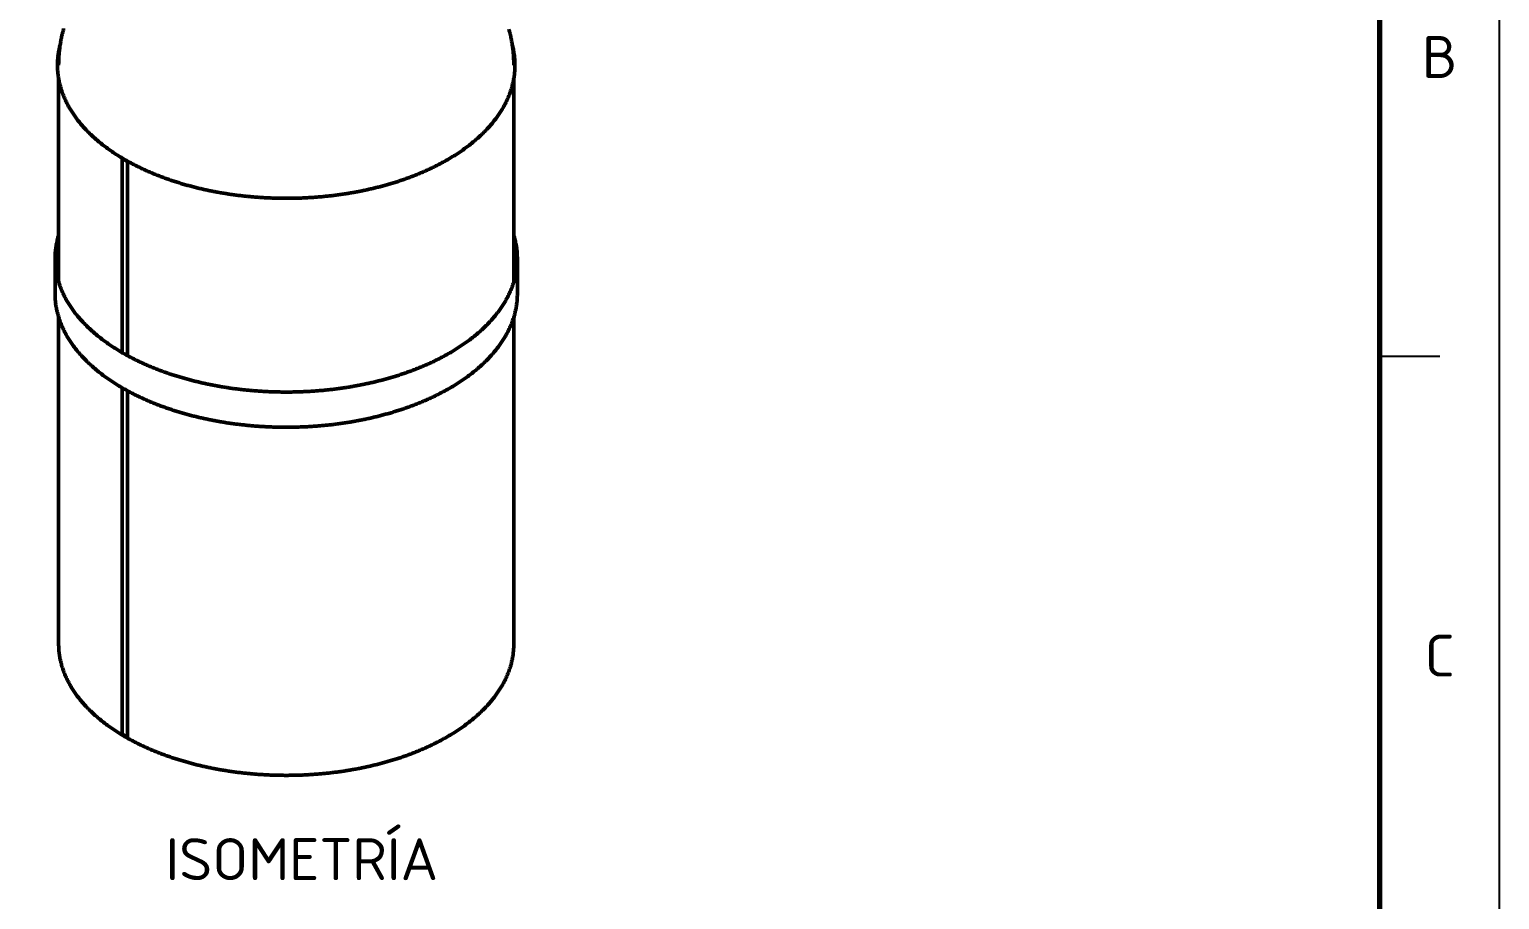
# Model space of a CAD drawing. Header units: millimetres. Extents: x 0 to 420, y 0 to 297.
# Drawn here: x 297.2 to 420, y 153.1 to 225.8 of the extents above; entities that cross this region are included whole.
import ezdxf
from ezdxf.enums import TextEntityAlignment as Align

# ---------------------------------------------------------------- set-up
doc = ezdxf.new("R2010")
doc.units = ezdxf.units.MM
for name, color, linetype, lineweight in [('01-VISIBLE', 7, 'CONTINUOUS', 50), ('06-TEXTO', 7, 'CONTINUOUS', 25), ('07-RECUADRO', 7, 'CONTINUOUS', 70), ('08-FINA', 5, 'CONTINUOUS', 25)]:
    doc.layers.add(name, color=color, linetype=linetype, lineweight=lineweight)
doc.styles.add('ISO3098', font='isocpeur.ttf')

msp = doc.modelspace()

# ---------------------------------------------------------------- linework, layer by layer
at = {"layer": '01-VISIBLE'}
for p, q in [((299.69, 204.699), (299.69, 221.668)), ((337.69, 204.699), (337.69, 221.668)), ((305.001, 214.984), (305.425, 214.739)), ((305.001, 198.801), (305.001, 214.984)), ((305.425, 198.562), (305.425, 214.739)), ((299.39, 203.717), (299.39, 206.656)), ((337.99, 203.717), (337.99, 206.656)), ((299.69, 174.47), (299.69, 201.759)), ((337.69, 174.47), (337.69, 201.759)), ((305.001, 166.974), (305.001, 195.862)), ((305.425, 166.729), (305.425, 195.623)), ((305.001, 166.974), (305.425, 166.729))]:
    msp.add_line(p, q, dxfattribs=at)
for points in [[(300.108, 225.874), (300.082, 225.777), (300.057, 225.68), (300.032, 225.583), (300.009, 225.486), (299.986, 225.388), (299.964, 225.291), (299.942, 225.193), (299.922, 225.095), (299.902, 224.996), (299.884, 224.898), (299.866, 224.799), (299.849, 224.701), (299.833, 224.602), (299.817, 224.503), (299.803, 224.404), (299.789, 224.304), (299.777, 224.205), (299.765, 224.106), (299.754, 224.006), (299.744, 223.906), (299.734, 223.807), (299.726, 223.707), (299.719, 223.607), (299.712, 223.507), (299.706, 223.407), (299.701, 223.307), (299.698, 223.207), (299.694, 223.107), (299.692, 223.007), (299.691, 222.906), (299.69, 222.806)], [(337.69, 222.806), (337.69, 222.908), (337.689, 223.009), (337.686, 223.11), (337.683, 223.212), (337.679, 223.313), (337.674, 223.414), (337.668, 223.515), (337.662, 223.616), (337.654, 223.718), (337.646, 223.819), (337.636, 223.919), (337.626, 224.02), (337.614, 224.121), (337.602, 224.222), (337.589, 224.322), (337.575, 224.423), (337.561, 224.523), (337.545, 224.623), (337.528, 224.723), (337.511, 224.823), (337.493, 224.923), (337.474, 225.022), (337.454, 225.121), (337.433, 225.221), (337.411, 225.32), (337.388, 225.418), (337.365, 225.517), (337.341, 225.615), (337.315, 225.714), (337.29, 225.812)], [(299.823, 224.538), (299.796, 224.438), (299.772, 224.338), (299.749, 224.237), (299.727, 224.137), (299.707, 224.036), (299.689, 223.934), (299.672, 223.833), (299.656, 223.731), (299.642, 223.629), (299.63, 223.526), (299.62, 223.424), (299.611, 223.321), (299.603, 223.218), (299.598, 223.115), (299.594, 223.012), (299.591, 222.909), (299.59, 222.806)], [(337.79, 222.806), (337.79, 222.909), (337.787, 223.012), (337.783, 223.115), (337.777, 223.218), (337.77, 223.321), (337.761, 223.424), (337.751, 223.526), (337.738, 223.628), (337.725, 223.731), (337.709, 223.833), (337.692, 223.934), (337.674, 224.036), (337.654, 224.137), (337.632, 224.237), (337.609, 224.338), (337.585, 224.438), (337.558, 224.538)], [(299.59, 222.806), (299.591, 222.706), (299.594, 222.606), (299.597, 222.506), (299.603, 222.406), (299.61, 222.306), (299.618, 222.206), (299.628, 222.107), (299.64, 222.007), (299.653, 221.908), (299.667, 221.809), (299.683, 221.71), (299.701, 221.611), (299.72, 221.513), (299.74, 221.415), (299.762, 221.317), (299.785, 221.22), (299.81, 221.123), (299.836, 221.026), (299.863, 220.93), (299.892, 220.834), (299.922, 220.739), (299.954, 220.644), (299.987, 220.549), (300.021, 220.455), (300.056, 220.361), (300.093, 220.268), (300.131, 220.176), (300.17, 220.083), (300.21, 219.992), (300.252, 219.901), (300.294, 219.81), (300.338, 219.72), (300.383, 219.631), (300.429, 219.542), (300.476, 219.453), (300.525, 219.366), (300.574, 219.278), (300.624, 219.192), (300.676, 219.106), (300.728, 219.021), (300.781, 218.936), (300.835, 218.852), (300.891, 218.768), (300.947, 218.685), (301.004, 218.603), (301.061, 218.521), (301.12, 218.44), (301.18, 218.359), (301.24, 218.28), (301.301, 218.2), (301.363, 218.122), (301.426, 218.044), (301.49, 217.966), (301.554, 217.89), (301.619, 217.813), (301.685, 217.738), (301.751, 217.663), (301.818, 217.589), (301.886, 217.515), (301.954, 217.442), (302.024, 217.37), (302.093, 217.298), (302.164, 217.226), (302.235, 217.156), (302.306, 217.086), (302.378, 217.016), (302.451, 216.947), (302.524, 216.879), (302.598, 216.812), (302.672, 216.744), (302.747, 216.678), (302.822, 216.612), (302.898, 216.547), (302.975, 216.482), (303.052, 216.418), (303.129, 216.354), (303.207, 216.291), (303.285, 216.228), (303.363, 216.167), (303.443, 216.105), (303.522, 216.044), (303.602, 215.984), (303.682, 215.924), (303.763, 215.865), (303.844, 215.806), (303.926, 215.748), (304.008, 215.691), (304.09, 215.634), (304.173, 215.577), (304.255, 215.521), (304.339, 215.466), (304.422, 215.411), (304.506, 215.356), (304.591, 215.302), (304.675, 215.249), (304.76, 215.196), (304.846, 215.143), (304.931, 215.091), (305.017, 215.04), (305.103, 214.989), (305.19, 214.938), (305.276, 214.888), (305.364, 214.839), (305.451, 214.79), (305.538, 214.741), (305.626, 214.693), (305.714, 214.645), (305.802, 214.598), (305.891, 214.551), (305.98, 214.505), (306.069, 214.459), (306.158, 214.414), (306.248, 214.369), (306.337, 214.325), (306.427, 214.281), (306.517, 214.237), (306.608, 214.194), (306.698, 214.151), (306.789, 214.109), (306.88, 214.067), (306.971, 214.026), (307.063, 213.985), (307.154, 213.944), (307.246, 213.904), (307.338, 213.864), (307.43, 213.825), (307.522, 213.786), (307.615, 213.748), (307.707, 213.71), (307.8, 213.672), (307.893, 213.635), (307.986, 213.598), (308.079, 213.562), (308.173, 213.526), (308.266, 213.49), (308.36, 213.455), (308.454, 213.42), (308.548, 213.386), (308.642, 213.352), (308.736, 213.318), (308.831, 213.285), (308.925, 213.252), (309.02, 213.219), (309.115, 213.187), (309.21, 213.156), (309.305, 213.124), (309.4, 213.093), (309.496, 213.063), (309.591, 213.032), (309.687, 213.003), (309.782, 212.973), (309.878, 212.944), (309.974, 212.915), (310.07, 212.887), (310.166, 212.859), (310.262, 212.831), (310.359, 212.804), (310.455, 212.777), (310.552, 212.75), (310.648, 212.724), (310.745, 212.698), (310.842, 212.673), (310.939, 212.648), (311.036, 212.623), (311.133, 212.598), (311.23, 212.574), (311.327, 212.551), (311.425, 212.527), (311.522, 212.504), (311.62, 212.481), (311.717, 212.459), (311.815, 212.437), (311.913, 212.415), (312.01, 212.394), (312.108, 212.373), (312.206, 212.352), (312.304, 212.332), (312.402, 212.312), (312.501, 212.292), (312.599, 212.273), (312.697, 212.254), (312.795, 212.235), (312.894, 212.217), (312.992, 212.199), (313.091, 212.181), (313.19, 212.164), (313.288, 212.147), (313.387, 212.13), (313.486, 212.114), (313.585, 212.097), (313.683, 212.082), (313.782, 212.066), (313.881, 212.051), (313.98, 212.036), (314.079, 212.022), (314.179, 212.008), (314.278, 211.994), (314.377, 211.981), (314.476, 211.967), (314.575, 211.954), (314.675, 211.942), (314.774, 211.93), (314.874, 211.918), (314.973, 211.906), (315.072, 211.895), (315.172, 211.884), (315.272, 211.873), (315.371, 211.863), (315.471, 211.853), (315.57, 211.843), (315.67, 211.834), (315.77, 211.825), (315.87, 211.816), (315.969, 211.807), (316.069, 211.799), (316.169, 211.791), (316.269, 211.784), (316.369, 211.776), (316.468, 211.77), (316.568, 211.763), (316.668, 211.757), (316.768, 211.751), (316.868, 211.745), (316.968, 211.739), (317.068, 211.734), (317.168, 211.73), (317.268, 211.725), (317.368, 211.721), (317.468, 211.717), (317.568, 211.713), (317.668, 211.71), (317.768, 211.707), (317.869, 211.705), (317.969, 211.702), (318.069, 211.7), (318.169, 211.698), (318.269, 211.697), (318.369, 211.696), (318.469, 211.695), (318.569, 211.694), (318.669, 211.694), (318.77, 211.694), (318.87, 211.695), (318.97, 211.695), (319.07, 211.696), (319.17, 211.698), (319.27, 211.699), (319.37, 211.701), (319.47, 211.704), (319.57, 211.706), (319.671, 211.709), (319.771, 211.712), (319.871, 211.715), (319.971, 211.719), (320.071, 211.723), (320.171, 211.728), (320.271, 211.732), (320.371, 211.737), (320.471, 211.743), (320.571, 211.748), (320.671, 211.754), (320.771, 211.76), (320.871, 211.767), (320.97, 211.773), (321.07, 211.781), (321.17, 211.788), (321.27, 211.796), (321.37, 211.804), (321.47, 211.812), (321.569, 211.821), (321.669, 211.83), (321.769, 211.839), (321.868, 211.849), (321.968, 211.859), (322.068, 211.869), (322.167, 211.879), (322.267, 211.89), (322.366, 211.901), (322.466, 211.913), (322.565, 211.925), (322.664, 211.937), (322.764, 211.949), (322.863, 211.962), (322.962, 211.975), (323.062, 211.988), (323.161, 212.002), (323.26, 212.016), (323.359, 212.03), (323.458, 212.045), (323.557, 212.06), (323.656, 212.075), (323.755, 212.091), (323.854, 212.107), (323.953, 212.123), (324.051, 212.14), (324.15, 212.156), (324.249, 212.174), (324.347, 212.191), (324.446, 212.209), (324.544, 212.227), (324.643, 212.246), (324.741, 212.265), (324.839, 212.284), (324.937, 212.304), (325.035, 212.323), (325.134, 212.344), (325.232, 212.364), (325.329, 212.385), (325.427, 212.406), (325.525, 212.428), (325.623, 212.45), (325.72, 212.472), (325.818, 212.495), (325.915, 212.517), (326.013, 212.541), (326.11, 212.564), (326.207, 212.588), (326.304, 212.613), (326.401, 212.637), (326.498, 212.662), (326.595, 212.688), (326.692, 212.713), (326.789, 212.739), (326.885, 212.766), (326.982, 212.793), (327.078, 212.82), (327.174, 212.847), (327.271, 212.875), (327.367, 212.903), (327.463, 212.932), (327.558, 212.961), (327.654, 212.99), (327.75, 213.02), (327.845, 213.05), (327.941, 213.08), (328.036, 213.111), (328.131, 213.142), (328.226, 213.174), (328.321, 213.206), (328.416, 213.238), (328.51, 213.271), (328.605, 213.304), (328.699, 213.337), (328.793, 213.371), (328.888, 213.406), (328.981, 213.44), (329.075, 213.475), (329.169, 213.511), (329.262, 213.547), (329.356, 213.583), (329.449, 213.619), (329.542, 213.656), (329.635, 213.694), (329.727, 213.732), (329.82, 213.77), (329.912, 213.809), (330.005, 213.848), (330.097, 213.887), (330.188, 213.927), (330.28, 213.968), (330.371, 214.008), (330.463, 214.05), (330.554, 214.091), (330.645, 214.133), (330.735, 214.176), (330.826, 214.219), (330.916, 214.262), (331.006, 214.306), (331.096, 214.35), (331.185, 214.395), (331.275, 214.44), (331.364, 214.486), (331.453, 214.532), (331.541, 214.578), (331.63, 214.625), (331.718, 214.673), (331.806, 214.721), (331.893, 214.769), (331.981, 214.818), (332.068, 214.867), (332.155, 214.917)], [(332.155, 214.917), (332.242, 214.968), (332.328, 215.019), (332.415, 215.07), (332.501, 215.122), (332.587, 215.175), (332.672, 215.228), (332.757, 215.281), (332.842, 215.335), (332.926, 215.39), (333.011, 215.445), (333.094, 215.5), (333.178, 215.556), (333.261, 215.613), (333.344, 215.67), (333.426, 215.728), (333.508, 215.786), (333.59, 215.845), (333.671, 215.904), (333.752, 215.964), (333.832, 216.024), (333.912, 216.085), (333.992, 216.146), (334.071, 216.208), (334.149, 216.271), (334.228, 216.334), (334.305, 216.398), (334.383, 216.462), (334.459, 216.527), (334.536, 216.592), (334.612, 216.658), (334.687, 216.725), (334.762, 216.792), (334.836, 216.86), (334.91, 216.928), (334.983, 216.997), (335.055, 217.067), (335.127, 217.137), (335.199, 217.208), (335.27, 217.279), (335.34, 217.351), (335.409, 217.424), (335.478, 217.497), (335.546, 217.571), (335.614, 217.645), (335.681, 217.72), (335.747, 217.796), (335.813, 217.872), (335.877, 217.949), (335.941, 218.027), (336.004, 218.105), (336.067, 218.184), (336.128, 218.263), (336.189, 218.343), (336.249, 218.424), (336.308, 218.505), (336.367, 218.587), (336.424, 218.67), (336.48, 218.753), (336.536, 218.837), (336.591, 218.921), (336.644, 219.006), (336.697, 219.092), (336.749, 219.178), (336.799, 219.265), (336.849, 219.353), (336.898, 219.441), (336.945, 219.529), (336.991, 219.618), (337.037, 219.708), (337.081, 219.798), (337.124, 219.889), (337.166, 219.981), (337.206, 220.073), (337.246, 220.165), (337.284, 220.258), (337.321, 220.352), (337.357, 220.446), (337.391, 220.54), (337.424, 220.635), (337.456, 220.73), (337.486, 220.826), (337.515, 220.923), (337.543, 221.019), (337.569, 221.116), (337.594, 221.214), (337.618, 221.311), (337.64, 221.409), (337.66, 221.508), (337.679, 221.607), (337.697, 221.706), (337.713, 221.805), (337.728, 221.904), (337.741, 222.004), (337.753, 222.104), (337.763, 222.204), (337.771, 222.304), (337.778, 222.404), (337.784, 222.505), (337.787, 222.605), (337.79, 222.706), (337.79, 222.806)], [(299.69, 208.613), (299.66, 208.513), (299.632, 208.412), (299.605, 208.311), (299.579, 208.21), (299.555, 208.108), (299.533, 208.006), (299.512, 207.903), (299.493, 207.8), (299.475, 207.697), (299.459, 207.594), (299.445, 207.49), (299.432, 207.387), (299.421, 207.283), (299.412, 207.178), (299.404, 207.074), (299.398, 206.97), (299.394, 206.865), (299.391, 206.761), (299.39, 206.656)], [(337.99, 206.656), (337.99, 206.761), (337.987, 206.865), (337.983, 206.97), (337.977, 207.074), (337.969, 207.178), (337.96, 207.283), (337.949, 207.387), (337.936, 207.49), (337.922, 207.594), (337.906, 207.697), (337.888, 207.8), (337.869, 207.903), (337.848, 208.006), (337.826, 208.108), (337.802, 208.21), (337.776, 208.311), (337.749, 208.412), (337.721, 208.513), (337.69, 208.613)], [(299.39, 206.656), (299.391, 206.556), (299.394, 206.456), (299.397, 206.356), (299.403, 206.256), (299.41, 206.156), (299.418, 206.056), (299.429, 205.957), (299.44, 205.857), (299.453, 205.758), (299.468, 205.659), (299.484, 205.56), (299.502, 205.462), (299.521, 205.364), (299.541, 205.266), (299.563, 205.168), (299.587, 205.071), (299.612, 204.974), (299.638, 204.877), (299.666, 204.781), (299.695, 204.686), (299.725, 204.59), (299.757, 204.495), (299.79, 204.401), (299.824, 204.307), (299.86, 204.213), (299.897, 204.12), (299.935, 204.028), (299.974, 203.936), (300.015, 203.844), (300.057, 203.753), (300.1, 203.663), (300.144, 203.573), (300.189, 203.484), (300.235, 203.395), (300.283, 203.307), (300.331, 203.22), (300.381, 203.133), (300.431, 203.046), (300.483, 202.96), (300.535, 202.875), (300.589, 202.791), (300.643, 202.707), (300.699, 202.623), (300.755, 202.541), (300.812, 202.459), (300.87, 202.377), (300.929, 202.296), (300.989, 202.216), (301.049, 202.136), (301.111, 202.057), (301.173, 201.979), (301.236, 201.901), (301.3, 201.824), (301.364, 201.747), (301.429, 201.671), (301.495, 201.596), (301.562, 201.521), (301.629, 201.447), (301.697, 201.374), (301.765, 201.301), (301.835, 201.229), (301.904, 201.157), (301.975, 201.086), (302.046, 201.015), (302.118, 200.945), (302.19, 200.876), (302.263, 200.808), (302.336, 200.739), (302.41, 200.672), (302.484, 200.605), (302.559, 200.539), (302.634, 200.473), (302.71, 200.408), (302.787, 200.343), (302.864, 200.279), (302.941, 200.215), (303.019, 200.152), (303.097, 200.09), (303.176, 200.028), (303.255, 199.967), (303.334, 199.906), (303.414, 199.846), (303.495, 199.786), (303.575, 199.727), (303.656, 199.669), (303.738, 199.611), (303.82, 199.553), (303.902, 199.496), (303.985, 199.44), (304.068, 199.384), (304.151, 199.328), (304.234, 199.273), (304.318, 199.219), (304.403, 199.165), (304.487, 199.111), (304.572, 199.058), (304.657, 199.006), (304.743, 198.954), (304.829, 198.903), (304.915, 198.852), (305.001, 198.801), (305.088, 198.751), (305.175, 198.701), (305.262, 198.652), (305.35, 198.604), (305.437, 198.556), (305.525, 198.508), (305.613, 198.461), (305.702, 198.414), (305.791, 198.368), (305.88, 198.322), (305.969, 198.276), (306.058, 198.231), (306.148, 198.187), (306.238, 198.143), (306.328, 198.099), (306.418, 198.056), (306.508, 198.013), (306.599, 197.971), (306.69, 197.929), (306.781, 197.888), (306.872, 197.846), (306.964, 197.806), (307.055, 197.766), (307.147, 197.726), (307.239, 197.686), (307.331, 197.647), (307.424, 197.609), (307.516, 197.571), (307.609, 197.533), (307.702, 197.496), (307.795, 197.459), (307.888, 197.422), (307.981, 197.386), (308.075, 197.35), (308.168, 197.315), (308.262, 197.28), (308.356, 197.245), (308.45, 197.211), (308.544, 197.177), (308.638, 197.144), (308.733, 197.111), (308.827, 197.078), (308.922, 197.046), (309.017, 197.014), (309.112, 196.982), (309.207, 196.951), (309.302, 196.92), (309.398, 196.89), (309.493, 196.86), (309.589, 196.83), (309.684, 196.801), (309.78, 196.772), (309.876, 196.743), (309.972, 196.715), (310.068, 196.687), (310.164, 196.659), (310.26, 196.632), (310.357, 196.605), (310.453, 196.579), (310.55, 196.553), (310.647, 196.527), (310.743, 196.502), (310.84, 196.476), (310.937, 196.452), (311.034, 196.427), (311.131, 196.403), (311.229, 196.38), (311.326, 196.356), (311.423, 196.333), (311.521, 196.31), (311.618, 196.288), (311.716, 196.266), (311.814, 196.244), (311.911, 196.223), (312.009, 196.202), (312.107, 196.181), (312.205, 196.161), (312.303, 196.141), (312.401, 196.121), (312.5, 196.102), (312.598, 196.083), (312.696, 196.064), (312.794, 196.046), (312.893, 196.028), (312.991, 196.01), (313.09, 195.993), (313.188, 195.975), (313.287, 195.959), (313.386, 195.942), (313.485, 195.926), (313.583, 195.91), (313.682, 195.895), (313.781, 195.88), (313.88, 195.865), (313.979, 195.85), (314.078, 195.836), (314.177, 195.822), (314.276, 195.808), (314.376, 195.795), (314.475, 195.782), (314.574, 195.769), (314.673, 195.757), (314.773, 195.745), (314.872, 195.733), (314.972, 195.722), (315.071, 195.711), (315.17, 195.7), (315.27, 195.689), (315.37, 195.679), (315.469, 195.669), (315.569, 195.66), (315.668, 195.651), (315.768, 195.642), (315.868, 195.633), (315.967, 195.625), (316.067, 195.616), (316.167, 195.609), (316.267, 195.601), (316.367, 195.594), (316.466, 195.587), (316.566, 195.581), (316.666, 195.575), (316.766, 195.569), (316.866, 195.563), (316.966, 195.558), (317.066, 195.553), (317.166, 195.548), (317.266, 195.543), (317.366, 195.539), (317.466, 195.536), (317.566, 195.532), (317.666, 195.529), (317.766, 195.526), (317.866, 195.523), (317.966, 195.521), (318.066, 195.519), (318.166, 195.517), (318.266, 195.516), (318.366, 195.515), (318.466, 195.514), (318.566, 195.513), (318.666, 195.513), (318.766, 195.513), (318.866, 195.514), (318.966, 195.514), (319.066, 195.515), (319.167, 195.516), (319.267, 195.518), (319.367, 195.52), (319.467, 195.522), (319.567, 195.525), (319.667, 195.527), (319.767, 195.53), (319.867, 195.534), (319.967, 195.537), (320.067, 195.541), (320.167, 195.546), (320.267, 195.55), (320.367, 195.555), (320.467, 195.56), (320.567, 195.566), (320.666, 195.572), (320.766, 195.578), (320.866, 195.584), (320.966, 195.591), (321.066, 195.598), (321.166, 195.605), (321.265, 195.613), (321.365, 195.621), (321.465, 195.629), (321.565, 195.637), (321.664, 195.646), (321.764, 195.655), (321.864, 195.665), (321.963, 195.674), (322.063, 195.684), (322.162, 195.695), (322.262, 195.705), (322.361, 195.716), (322.461, 195.728), (322.56, 195.739), (322.659, 195.751), (322.759, 195.763), (322.858, 195.776), (322.957, 195.789), (323.056, 195.802), (323.156, 195.815), (323.255, 195.829), (323.354, 195.843), (323.453, 195.858), (323.552, 195.872), (323.651, 195.887), (323.75, 195.903), (323.848, 195.918), (323.947, 195.934), (324.046, 195.951), (324.145, 195.967), (324.243, 195.984), (324.342, 196.001), (324.44, 196.019), (324.539, 196.037), (324.637, 196.055), (324.736, 196.074), (324.834, 196.093), (324.932, 196.112), (325.03, 196.131), (325.128, 196.151), (325.226, 196.171), (325.324, 196.192), (325.422, 196.213), (325.52, 196.234), (325.618, 196.256), (325.715, 196.277), (325.813, 196.3), (325.91, 196.322), (326.008, 196.345), (326.105, 196.368), (326.202, 196.392), (326.299, 196.416), (326.397, 196.44), (326.494, 196.464), (326.59, 196.489), (326.687, 196.515), (326.784, 196.54), (326.881, 196.566), (326.977, 196.592), (327.074, 196.619), (327.17, 196.646), (327.266, 196.674), (327.362, 196.701), (327.459, 196.729), (327.554, 196.758), (327.65, 196.787), (327.746, 196.816), (327.842, 196.845), (327.937, 196.875), (328.032, 196.905), (328.128, 196.936), (328.223, 196.967), (328.318, 196.998), (328.413, 197.03), (328.508, 197.062), (328.602, 197.095), (328.697, 197.128), (328.791, 197.161), (328.885, 197.195), (328.98, 197.229), (329.073, 197.263), (329.167, 197.298), (329.261, 197.333), (329.355, 197.368), (329.448, 197.404), (329.541, 197.441), (329.634, 197.478), (329.727, 197.515), (329.82, 197.552), (329.912, 197.59), (330.005, 197.629), (330.097, 197.667), (330.189, 197.707), (330.281, 197.746), (330.373, 197.786), (330.464, 197.827), (330.556, 197.868), (330.647, 197.909), (330.738, 197.951), (330.829, 197.993), (330.919, 198.035), (331.009, 198.078), (331.1, 198.122), (331.19, 198.165), (331.279, 198.21), (331.369, 198.255), (331.458, 198.3), (331.547, 198.345), (331.636, 198.391), (331.725, 198.438), (331.813, 198.485), (331.901, 198.532), (331.989, 198.58), (332.076, 198.629), (332.164, 198.678), (332.251, 198.727), (332.338, 198.777)], [(332.338, 198.777), (332.425, 198.827), (332.511, 198.878), (332.598, 198.93), (332.684, 198.982), (332.769, 199.034), (332.855, 199.087), (332.94, 199.141), (333.025, 199.195), (333.109, 199.249), (333.194, 199.304), (333.277, 199.36), (333.361, 199.416), (333.444, 199.472), (333.527, 199.529), (333.609, 199.587), (333.691, 199.645), (333.773, 199.704), (333.854, 199.763), (333.935, 199.822), (334.016, 199.883), (334.096, 199.944), (334.175, 200.005), (334.255, 200.067), (334.333, 200.129), (334.412, 200.192), (334.49, 200.256), (334.567, 200.32), (334.644, 200.385), (334.72, 200.45), (334.796, 200.516), (334.872, 200.583), (334.947, 200.65), (335.021, 200.717), (335.095, 200.786), (335.168, 200.854), (335.241, 200.924), (335.313, 200.994), (335.385, 201.064), (335.456, 201.136), (335.526, 201.208), (335.596, 201.28), (335.665, 201.353), (335.733, 201.427), (335.801, 201.501), (335.868, 201.576), (335.934, 201.651), (336, 201.728), (336.065, 201.804), (336.129, 201.882), (336.193, 201.96), (336.255, 202.038), (336.317, 202.118), (336.378, 202.198), (336.439, 202.278), (336.498, 202.359), (336.556, 202.441), (336.614, 202.523), (336.671, 202.606), (336.727, 202.69), (336.782, 202.774), (336.835, 202.859), (336.888, 202.944), (336.94, 203.031), (336.991, 203.117), (337.041, 203.205), (337.09, 203.292), (337.138, 203.381), (337.185, 203.47), (337.23, 203.559), (337.275, 203.65), (337.318, 203.74), (337.36, 203.832), (337.401, 203.924), (337.441, 204.016), (337.479, 204.109), (337.517, 204.202), (337.553, 204.296), (337.587, 204.39), (337.621, 204.485), (337.653, 204.581), (337.683, 204.676), (337.713, 204.773), (337.741, 204.869), (337.767, 204.966), (337.792, 205.063), (337.816, 205.161), (337.838, 205.259), (337.859, 205.358), (337.878, 205.456), (337.896, 205.555), (337.912, 205.654), (337.927, 205.754), (337.94, 205.854), (337.952, 205.953), (337.962, 206.054), (337.971, 206.154), (337.978, 206.254), (337.983, 206.354), (337.987, 206.455), (337.99, 206.555), (337.99, 206.656)], [(299.39, 203.717), (299.391, 203.616), (299.394, 203.516), (299.397, 203.416), (299.403, 203.317), (299.41, 203.217), (299.418, 203.117), (299.429, 203.017), (299.44, 202.918), (299.453, 202.819), (299.468, 202.72), (299.484, 202.621), (299.502, 202.523), (299.521, 202.424), (299.541, 202.326), (299.563, 202.229), (299.587, 202.132), (299.612, 202.035), (299.638, 201.938), (299.666, 201.842), (299.695, 201.746), (299.725, 201.651), (299.757, 201.556), (299.79, 201.461), (299.824, 201.367), (299.86, 201.274), (299.897, 201.181), (299.935, 201.088), (299.974, 200.996), (300.015, 200.905), (300.057, 200.814), (300.1, 200.724), (300.144, 200.634), (300.189, 200.545), (300.235, 200.456), (300.283, 200.368), (300.331, 200.28), (300.381, 200.193), (300.431, 200.107), (300.483, 200.021), (300.535, 199.936), (300.589, 199.851), (300.643, 199.767), (300.699, 199.684), (300.755, 199.601), (300.812, 199.519), (300.87, 199.438), (300.929, 199.357), (300.989, 199.277), (301.049, 199.197), (301.111, 199.118), (301.173, 199.039), (301.236, 198.962), (301.3, 198.884), (301.364, 198.808), (301.429, 198.732), (301.495, 198.657), (301.562, 198.582), (301.629, 198.508), (301.697, 198.434), (301.765, 198.361), (301.835, 198.289), (301.904, 198.218), (301.975, 198.146), (302.046, 198.076), (302.118, 198.006), (302.19, 197.937), (302.263, 197.868), (302.336, 197.8), (302.41, 197.733), (302.484, 197.666), (302.559, 197.599), (302.634, 197.533), (302.71, 197.468), (302.787, 197.404), (302.864, 197.34), (302.941, 197.276), (303.019, 197.213), (303.097, 197.151), (303.176, 197.089), (303.255, 197.028), (303.334, 196.967), (303.414, 196.907), (303.495, 196.847), (303.575, 196.788), (303.656, 196.729), (303.738, 196.671), (303.82, 196.614), (303.902, 196.557), (303.985, 196.5), (304.068, 196.444), (304.151, 196.389), (304.234, 196.334), (304.318, 196.279), (304.403, 196.225), (304.487, 196.172), (304.572, 196.119), (304.657, 196.067), (304.743, 196.015), (304.829, 195.963), (304.915, 195.912), (305.001, 195.862), (305.088, 195.812), (305.175, 195.762), (305.262, 195.713), (305.35, 195.664), (305.437, 195.616), (305.525, 195.569), (305.613, 195.521), (305.702, 195.475), (305.791, 195.428), (305.88, 195.382), (305.969, 195.337), (306.058, 195.292), (306.148, 195.248), (306.238, 195.203), (306.328, 195.16), (306.418, 195.117), (306.508, 195.074), (306.599, 195.032), (306.69, 194.99), (306.781, 194.948), (306.872, 194.907), (306.964, 194.866), (307.055, 194.826), (307.147, 194.786), (307.239, 194.747), (307.331, 194.708), (307.424, 194.669), (307.516, 194.631), (307.609, 194.594), (307.702, 194.556), (307.795, 194.519), (307.888, 194.483), (307.981, 194.447), (308.075, 194.411), (308.168, 194.375), (308.262, 194.34), (308.356, 194.306), (308.45, 194.272), (308.544, 194.238), (308.638, 194.204), (308.733, 194.171), (308.827, 194.139), (308.922, 194.106), (309.017, 194.074), (309.112, 194.043), (309.207, 194.012), (309.302, 193.981), (309.398, 193.95), (309.493, 193.92), (309.589, 193.891), (309.684, 193.861), (309.78, 193.832), (309.876, 193.804), (309.972, 193.775), (310.068, 193.748), (310.164, 193.72), (310.26, 193.693), (310.357, 193.666), (310.453, 193.639), (310.55, 193.613), (310.647, 193.588), (310.743, 193.562), (310.84, 193.537), (310.937, 193.512), (311.034, 193.488), (311.131, 193.464), (311.229, 193.44), (311.326, 193.417), (311.423, 193.394), (311.521, 193.371), (311.618, 193.349), (311.716, 193.327), (311.814, 193.305), (311.911, 193.284), (312.009, 193.263), (312.107, 193.242), (312.205, 193.222), (312.303, 193.202), (312.401, 193.182), (312.5, 193.163), (312.598, 193.143), (312.696, 193.125), (312.794, 193.106), (312.893, 193.088), (312.991, 193.071), (313.09, 193.053), (313.188, 193.036), (313.287, 193.019), (313.386, 193.003), (313.485, 192.987), (313.583, 192.971), (313.682, 192.955), (313.781, 192.94), (313.88, 192.925), (313.979, 192.911), (314.078, 192.897), (314.177, 192.883), (314.276, 192.869), (314.376, 192.856), (314.475, 192.843), (314.574, 192.83), (314.673, 192.818), (314.773, 192.806), (314.872, 192.794), (314.972, 192.783), (315.071, 192.771), (315.17, 192.761), (315.27, 192.75), (315.37, 192.74), (315.469, 192.73), (315.569, 192.72), (315.668, 192.711), (315.768, 192.702), (315.868, 192.693), (315.967, 192.685), (316.067, 192.677), (316.167, 192.669), (316.267, 192.662), (316.367, 192.655), (316.466, 192.648), (316.566, 192.641), (316.666, 192.635), (316.766, 192.629), (316.866, 192.624), (316.966, 192.618), (317.066, 192.613), (317.166, 192.609), (317.266, 192.604), (317.366, 192.6), (317.466, 192.596), (317.566, 192.593), (317.666, 192.589), (317.766, 192.586), (317.866, 192.584), (317.966, 192.582), (318.066, 192.58), (318.166, 192.578), (318.266, 192.576), (318.366, 192.575), (318.466, 192.574), (318.566, 192.574), (318.666, 192.574), (318.766, 192.574), (318.866, 192.574), (318.966, 192.575), (319.066, 192.576), (319.167, 192.577), (319.267, 192.579), (319.367, 192.581), (319.467, 192.583), (319.567, 192.585), (319.667, 192.588), (319.767, 192.591), (319.867, 192.594), (319.967, 192.598), (320.067, 192.602), (320.167, 192.606), (320.267, 192.611), (320.367, 192.616), (320.467, 192.621), (320.567, 192.626), (320.666, 192.632), (320.766, 192.638), (320.866, 192.645), (320.966, 192.651), (321.066, 192.658), (321.166, 192.666), (321.265, 192.673), (321.365, 192.681), (321.465, 192.689), (321.565, 192.698), (321.664, 192.707), (321.764, 192.716), (321.864, 192.725), (321.963, 192.735), (322.063, 192.745), (322.162, 192.755), (322.262, 192.766), (322.361, 192.777), (322.461, 192.788), (322.56, 192.8), (322.659, 192.812), (322.759, 192.824), (322.858, 192.837), (322.957, 192.849), (323.056, 192.863), (323.156, 192.876), (323.255, 192.89), (323.354, 192.904), (323.453, 192.918), (323.552, 192.933), (323.651, 192.948), (323.75, 192.963), (323.848, 192.979), (323.947, 192.995), (324.046, 193.011), (324.145, 193.028), (324.243, 193.045), (324.342, 193.062), (324.44, 193.08), (324.539, 193.098), (324.637, 193.116), (324.736, 193.134), (324.834, 193.153), (324.932, 193.172), (325.03, 193.192), (325.128, 193.212), (325.226, 193.232), (325.324, 193.253), (325.422, 193.273), (325.52, 193.295), (325.618, 193.316), (325.715, 193.338), (325.813, 193.36), (325.91, 193.383), (326.008, 193.406), (326.105, 193.429), (326.202, 193.452), (326.299, 193.476), (326.397, 193.5), (326.494, 193.525), (326.59, 193.55), (326.687, 193.575), (326.784, 193.601), (326.881, 193.627), (326.977, 193.653), (327.074, 193.68), (327.17, 193.707), (327.266, 193.734), (327.362, 193.762), (327.459, 193.79), (327.554, 193.818), (327.65, 193.847), (327.746, 193.876), (327.842, 193.906), (327.937, 193.936), (328.032, 193.966), (328.128, 193.997), (328.223, 194.028), (328.318, 194.059), (328.413, 194.091), (328.508, 194.123), (328.602, 194.155), (328.697, 194.188), (328.791, 194.222), (328.885, 194.255), (328.98, 194.289), (329.073, 194.324), (329.167, 194.358), (329.261, 194.394), (329.355, 194.429), (329.448, 194.465), (329.541, 194.501), (329.634, 194.538), (329.727, 194.575), (329.82, 194.613), (329.912, 194.651), (330.005, 194.689), (330.097, 194.728), (330.189, 194.767), (330.281, 194.807), (330.373, 194.847), (330.464, 194.887), (330.556, 194.928), (330.647, 194.969), (330.738, 195.011), (330.829, 195.053), (330.919, 195.096), (331.009, 195.139), (331.1, 195.182), (331.19, 195.226), (331.279, 195.27), (331.369, 195.315), (331.458, 195.36), (331.547, 195.406), (331.636, 195.452), (331.725, 195.499), (331.813, 195.546), (331.901, 195.593), (331.989, 195.641), (332.076, 195.689), (332.164, 195.738), (332.251, 195.788), (332.338, 195.837)], [(332.338, 195.837), (332.425, 195.888), (332.511, 195.939), (332.598, 195.99), (332.684, 196.042), (332.769, 196.095), (332.855, 196.148), (332.94, 196.201), (333.025, 196.255), (333.109, 196.31), (333.194, 196.365), (333.277, 196.42), (333.361, 196.476), (333.444, 196.533), (333.527, 196.59), (333.609, 196.647), (333.691, 196.705), (333.773, 196.764), (333.854, 196.823), (333.935, 196.883), (334.016, 196.943), (334.096, 197.004), (334.175, 197.066), (334.255, 197.127), (334.333, 197.19), (334.412, 197.253), (334.49, 197.317), (334.567, 197.381), (334.644, 197.446), (334.72, 197.511), (334.796, 197.577), (334.872, 197.643), (334.947, 197.71), (335.021, 197.778), (335.095, 197.846), (335.168, 197.915), (335.241, 197.984), (335.313, 198.054), (335.385, 198.125), (335.456, 198.196), (335.526, 198.268), (335.596, 198.341), (335.665, 198.414), (335.733, 198.487), (335.801, 198.562), (335.868, 198.636), (335.934, 198.712), (336, 198.788), (336.065, 198.865), (336.129, 198.942), (336.193, 199.02), (336.255, 199.099), (336.317, 199.178), (336.378, 199.258), (336.439, 199.339), (336.498, 199.42), (336.556, 199.502), (336.614, 199.584), (336.671, 199.667), (336.727, 199.751), (336.782, 199.835), (336.835, 199.92), (336.888, 200.005), (336.94, 200.091), (336.991, 200.178), (337.041, 200.265), (337.09, 200.353), (337.138, 200.441), (337.185, 200.53), (337.23, 200.62), (337.275, 200.71), (337.318, 200.801), (337.36, 200.892), (337.401, 200.984), (337.441, 201.076), (337.479, 201.169), (337.517, 201.263), (337.553, 201.357), (337.587, 201.451), (337.621, 201.546), (337.653, 201.641), (337.683, 201.737), (337.713, 201.833), (337.741, 201.93), (337.767, 202.027), (337.792, 202.124), (337.816, 202.222), (337.838, 202.32), (337.859, 202.418), (337.878, 202.517), (337.896, 202.616), (337.912, 202.715), (337.927, 202.815), (337.94, 202.914), (337.952, 203.014), (337.962, 203.114), (337.971, 203.214), (337.978, 203.315), (337.983, 203.415), (337.987, 203.515), (337.99, 203.616), (337.99, 203.717)], [(299.69, 174.47), (299.691, 174.37), (299.694, 174.27), (299.698, 174.17), (299.703, 174.07), (299.71, 173.97), (299.719, 173.87), (299.729, 173.771), (299.741, 173.671), (299.754, 173.572), (299.769, 173.473), (299.785, 173.374), (299.803, 173.276), (299.823, 173.178), (299.844, 173.08), (299.866, 172.982), (299.89, 172.885), (299.915, 172.788), (299.942, 172.692), (299.97, 172.596), (299.999, 172.5), (300.03, 172.405), (300.062, 172.31), (300.096, 172.216), (300.131, 172.122), (300.167, 172.029), (300.204, 171.936), (300.243, 171.844), (300.283, 171.752), (300.324, 171.661), (300.366, 171.57), (300.41, 171.48), (300.454, 171.39), (300.5, 171.301), (300.547, 171.213), (300.595, 171.125), (300.644, 171.038), (300.694, 170.951), (300.745, 170.865), (300.798, 170.78), (300.851, 170.695), (300.905, 170.611), (300.96, 170.527), (301.016, 170.444), (301.073, 170.362), (301.131, 170.28), (301.189, 170.199), (301.249, 170.119), (301.309, 170.039), (301.37, 169.96), (301.432, 169.881), (301.495, 169.803), (301.559, 169.726), (301.623, 169.649), (301.688, 169.573), (301.754, 169.498), (301.82, 169.423), (301.888, 169.349), (301.955, 169.275), (302.024, 169.203), (302.093, 169.13), (302.163, 169.059), (302.233, 168.987), (302.304, 168.917), (302.376, 168.847), (302.448, 168.778), (302.521, 168.709), (302.594, 168.641), (302.668, 168.574), (302.743, 168.507), (302.818, 168.44), (302.893, 168.375), (302.969, 168.31), (303.046, 168.245), (303.123, 168.181), (303.2, 168.118), (303.278, 168.055), (303.356, 167.992), (303.435, 167.931), (303.514, 167.87), (303.594, 167.809), (303.674, 167.749), (303.754, 167.689), (303.835, 167.63), (303.916, 167.572), (303.998, 167.514), (304.08, 167.457), (304.163, 167.4), (304.245, 167.344), (304.328, 167.288), (304.412, 167.233), (304.496, 167.178), (304.58, 167.124), (304.664, 167.07), (304.749, 167.017), (304.834, 166.964), (304.919, 166.912), (305.005, 166.86), (305.091, 166.809), (305.177, 166.758), (305.264, 166.708), (305.351, 166.658), (305.438, 166.609), (305.525, 166.56), (305.613, 166.512), (305.701, 166.464), (305.789, 166.417), (305.877, 166.37), (305.966, 166.323), (306.055, 166.277), (306.144, 166.232), (306.233, 166.187), (306.323, 166.142), (306.413, 166.098), (306.503, 166.054), (306.593, 166.011), (306.683, 165.968), (306.774, 165.926), (306.865, 165.884), (306.956, 165.842), (307.047, 165.801), (307.138, 165.76), (307.23, 165.72), (307.322, 165.68), (307.414, 165.641), (307.506, 165.602), (307.598, 165.563), (307.691, 165.525), (307.783, 165.487), (307.876, 165.45), (307.969, 165.413), (308.063, 165.377), (308.156, 165.341), (308.249, 165.305), (308.343, 165.269), (308.437, 165.235), (308.531, 165.2), (308.625, 165.166), (308.719, 165.132), (308.813, 165.099), (308.908, 165.066), (309.002, 165.033), (309.097, 165.001), (309.192, 164.969), (309.287, 164.938), (309.382, 164.907), (309.477, 164.876), (309.573, 164.846), (309.668, 164.816), (309.764, 164.786), (309.86, 164.757), (309.955, 164.728), (310.051, 164.7), (310.147, 164.671), (310.243, 164.644), (310.34, 164.616), (310.436, 164.589), (310.533, 164.563), (310.629, 164.536), (310.726, 164.51), (310.822, 164.485), (310.919, 164.459), (311.016, 164.435), (311.113, 164.41), (311.21, 164.386), (311.308, 164.362), (311.405, 164.338), (311.502, 164.315), (311.6, 164.293), (311.697, 164.27), (311.795, 164.248), (311.892, 164.226), (311.99, 164.205), (312.088, 164.184), (312.186, 164.163), (312.284, 164.142), (312.382, 164.122), (312.48, 164.103), (312.578, 164.083), (312.676, 164.064), (312.775, 164.045), (312.873, 164.027), (312.971, 164.009), (313.07, 163.991), (313.168, 163.973), (313.267, 163.956), (313.366, 163.94), (313.464, 163.923), (313.563, 163.907), (313.662, 163.891), (313.761, 163.876), (313.86, 163.86), (313.959, 163.846), (314.058, 163.831), (314.157, 163.817), (314.256, 163.803), (314.355, 163.789), (314.454, 163.776), (314.553, 163.763), (314.653, 163.751), (314.752, 163.738), (314.851, 163.726), (314.951, 163.715), (315.05, 163.703), (315.15, 163.692), (315.249, 163.681), (315.349, 163.671), (315.448, 163.661), (315.548, 163.651), (315.647, 163.642), (315.747, 163.632), (315.847, 163.624), (315.947, 163.615), (316.046, 163.607), (316.146, 163.599), (316.246, 163.591), (316.346, 163.584), (316.445, 163.577), (316.545, 163.57), (316.645, 163.564), (316.745, 163.558), (316.845, 163.552), (316.945, 163.546), (317.045, 163.541), (317.145, 163.536), (317.245, 163.532), (317.345, 163.528), (317.445, 163.524), (317.545, 163.52), (317.645, 163.517), (317.745, 163.514), (317.845, 163.511), (317.945, 163.508), (318.045, 163.506), (318.145, 163.504), (318.245, 163.503), (318.345, 163.502), (318.445, 163.501), (318.545, 163.5), (318.645, 163.5), (318.745, 163.5), (318.845, 163.5), (318.945, 163.501), (319.046, 163.502), (319.146, 163.503), (319.246, 163.505), (319.346, 163.506), (319.446, 163.509), (319.546, 163.511), (319.646, 163.514), (319.746, 163.517), (319.846, 163.52), (319.946, 163.524), (320.046, 163.528), (320.146, 163.532), (320.246, 163.537), (320.346, 163.542), (320.446, 163.547), (320.546, 163.552), (320.646, 163.558), (320.745, 163.564), (320.845, 163.571), (320.945, 163.577), (321.045, 163.585), (321.145, 163.592), (321.245, 163.6), (321.344, 163.607), (321.444, 163.616), (321.544, 163.624), (321.643, 163.633), (321.743, 163.642), (321.843, 163.652), (321.942, 163.662), (322.042, 163.672), (322.141, 163.682), (322.241, 163.693), (322.34, 163.704), (322.44, 163.716), (322.539, 163.727), (322.638, 163.739), (322.738, 163.752), (322.837, 163.764), (322.936, 163.777), (323.035, 163.791), (323.135, 163.804), (323.234, 163.818), (323.333, 163.832), (323.432, 163.847), (323.531, 163.862), (323.63, 163.877), (323.728, 163.893), (323.827, 163.908), (323.926, 163.925), (324.025, 163.941), (324.123, 163.958), (324.222, 163.975), (324.321, 163.993), (324.419, 164.01), (324.517, 164.029), (324.616, 164.047), (324.714, 164.066), (324.812, 164.085), (324.91, 164.104), (325.009, 164.124), (325.107, 164.144), (325.205, 164.165), (325.302, 164.186), (325.4, 164.207), (325.498, 164.228), (325.596, 164.25), (325.693, 164.272), (325.791, 164.295), (325.888, 164.318), (325.986, 164.341), (326.083, 164.364), (326.18, 164.388), (326.277, 164.412), (326.374, 164.437), (326.471, 164.462), (326.568, 164.487), (326.665, 164.513), (326.761, 164.539), (326.858, 164.565), (326.954, 164.592), (327.051, 164.619), (327.147, 164.646), (327.243, 164.674), (327.339, 164.702), (327.435, 164.731), (327.531, 164.76), (327.626, 164.789), (327.722, 164.818), (327.817, 164.848), (327.913, 164.879), (328.008, 164.91), (328.103, 164.941), (328.198, 164.972), (328.293, 165.004), (328.388, 165.036), (328.482, 165.069), (328.577, 165.102), (328.671, 165.135), (328.765, 165.169), (328.859, 165.203), (328.953, 165.238), (329.047, 165.273), (329.141, 165.308), (329.234, 165.344), (329.327, 165.38), (329.421, 165.417), (329.514, 165.454), (329.606, 165.491), (329.699, 165.529), (329.792, 165.567), (329.884, 165.606), (329.976, 165.645), (330.068, 165.684), (330.16, 165.724), (330.251, 165.764), (330.343, 165.805), (330.434, 165.846), (330.525, 165.888), (330.616, 165.93), (330.706, 165.972), (330.797, 166.015), (330.887, 166.058), (330.977, 166.102), (331.067, 166.146), (331.156, 166.191), (331.246, 166.236), (331.335, 166.282), (331.424, 166.328), (331.512, 166.374), (331.601, 166.421), (331.689, 166.469), (331.777, 166.517), (331.864, 166.565), (331.952, 166.614), (332.039, 166.663), (332.126, 166.713)], [(332.126, 166.713), (332.213, 166.764), (332.3, 166.815), (332.387, 166.867), (332.473, 166.919), (332.559, 166.972), (332.645, 167.025), (332.73, 167.079), (332.816, 167.133), (332.9, 167.188), (332.985, 167.243), (333.069, 167.299), (333.153, 167.355), (333.236, 167.412), (333.319, 167.47), (333.402, 167.528), (333.484, 167.586), (333.566, 167.645), (333.648, 167.705), (333.729, 167.765), (333.809, 167.826), (333.89, 167.887), (333.969, 167.949), (334.049, 168.011), (334.128, 168.074), (334.206, 168.138), (334.284, 168.202), (334.362, 168.267), (334.439, 168.332), (334.515, 168.398), (334.591, 168.465), (334.666, 168.532), (334.741, 168.6), (334.816, 168.668), (334.89, 168.737), (334.963, 168.807), (335.035, 168.877), (335.107, 168.947), (335.179, 169.019), (335.25, 169.091), (335.32, 169.163), (335.389, 169.237), (335.458, 169.311), (335.526, 169.385), (335.594, 169.46), (335.661, 169.536), (335.727, 169.613), (335.792, 169.69), (335.856, 169.767), (335.92, 169.846), (335.983, 169.925), (336.045, 170.004), (336.106, 170.084), (336.167, 170.165), (336.226, 170.247), (336.285, 170.329), (336.343, 170.412), (336.4, 170.495), (336.456, 170.579), (336.511, 170.664), (336.565, 170.75), (336.618, 170.836), (336.67, 170.922), (336.72, 171.009), (336.77, 171.097), (336.819, 171.186), (336.867, 171.275), (336.913, 171.364), (336.959, 171.454), (337.003, 171.545), (337.046, 171.637), (337.088, 171.728), (337.128, 171.821), (337.168, 171.914), (337.206, 172.007), (337.242, 172.102), (337.278, 172.196), (337.312, 172.291), (337.345, 172.387), (337.376, 172.483), (337.406, 172.579), (337.435, 172.676), (337.462, 172.773), (337.488, 172.871), (337.512, 172.969), (337.535, 173.067), (337.556, 173.166), (337.576, 173.265), (337.594, 173.364), (337.61, 173.464), (337.626, 173.564), (337.639, 173.664), (337.651, 173.764), (337.662, 173.865), (337.67, 173.965), (337.678, 174.066), (337.683, 174.167), (337.687, 174.268), (337.69, 174.369), (337.69, 174.47)]]:
    msp.add_lwpolyline(points, dxfattribs=at)
at = {"layer": '07-RECUADRO'}
msp.add_lwpolyline([(20, 10), (410, 10), (410, 287), (20, 287)], close=True, dxfattribs=at)
at = {"layer": '08-FINA'}
msp.add_line((410, 198.5), (415, 198.5), dxfattribs=at)
msp.add_lwpolyline([(0, 0), (420, 0), (420, 297), (0, 297)], close=True, dxfattribs=at)

# ---------------------------------------------------------------- texts
at = {"layer": '06-TEXTO', "style": 'ISO3098'}
for s, p in [('B', (415, 223.5)), ('C', (415, 173.5)), ('ISOMETRÍA', (320, 156.5))]:
    msp.add_text(s, height=3.5, dxfattribs=at).set_placement(p, align=Align.MIDDLE_CENTER)

doc.saveas('drawing.dxf')
